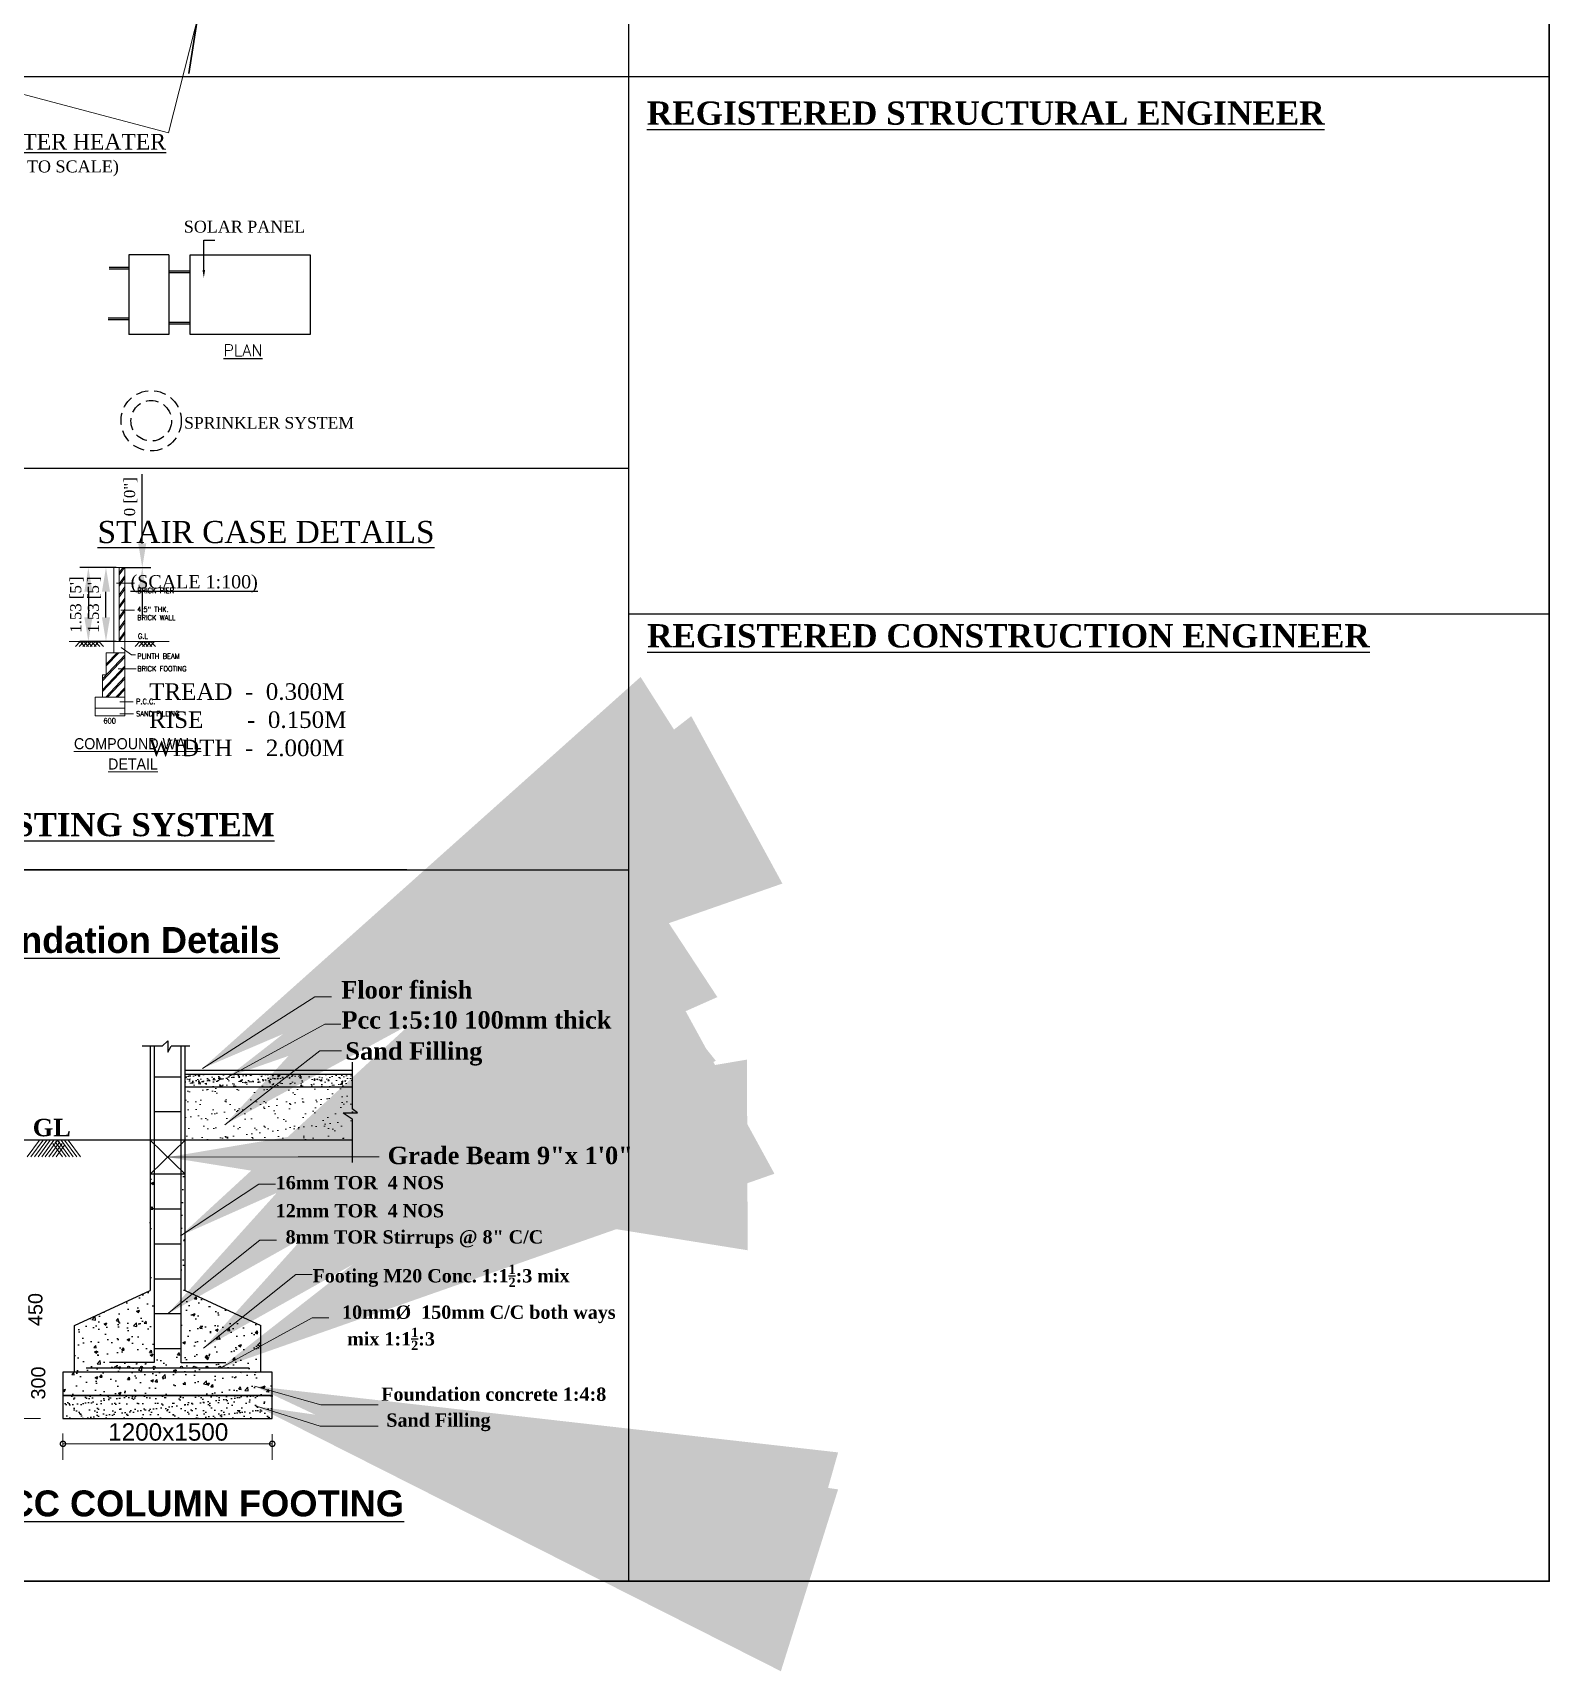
# Model space of a CAD drawing. Header units: metres. Extents: x 17422 to 45078, y -24482 to 1021.
# Drawn here: x 45046.48 to 45077.87, y -24482.3 to -24448.39 of the extents above; entities that cross this region are included whole.
import ezdxf

# ---------------------------------------------------------------- set-up
doc = ezdxf.new("R2010")
doc.units = ezdxf.units.M
doc.header["$MEASUREMENT"] = 0
doc.header["$PDMODE"] = 34
doc.linetypes.add('HIDDEN', pattern=[0.375, 0.25, -0.125])
for name, color, linetype in [('COMPOUNDWALL', 58, 'Continuous'), ('ROAD_WIDTH', 2, 'Continuous'), ('wall', 7, 'Continuous')]:
    doc.layers.add(name, color=color, linetype=linetype)
doc.layers.add('DIM', color=43, linetype='Continuous', lineweight=18)
doc.layers.add('TEXT', color=7, linetype='Continuous', lineweight=30)
doc.styles.add('plan', font='timesbd.ttf', dxfattribs={"height": 9})
doc.styles.add('plan9', font='times.ttf', dxfattribs={"height": 9})
doc.styles.add('ROMANC', font='romanc.shx')
doc.styles.add('ROMANS', font='times.ttf', dxfattribs={"height": 0.3})
doc.styles.get("Standard").update_dxf_attribs({"font": 'times.ttf', "height": 0.23})
doc.styles.add('STORE', font='times.ttf', dxfattribs={"height": 9})
doc.styles.add('style1', font='arial.ttf', dxfattribs={"height": 12})
doc.styles.add('style2', font='times.ttf', dxfattribs={"height": 7})
doc.styles.add('style4', font='times.ttf', dxfattribs={"height": 6})
doc.styles.add('T', font='ROMI____.pfb', dxfattribs={"width": 1.2, "height": 24})
doc.styles.add('T1', font='ROMANS.shx', dxfattribs={"width": 0.96, "height": 4})
doc.dimstyles.new('plan', dxfattribs={"dimtxt": 9, "dimasz": 12, "dimexe": 9.3675, "dimexo": 6.3125, "dimgap": 2.465, "dimtad": 1, "dimdec": 1, "dimzin": 1, "dimdsep": 46, "dimlunit": 4, "dimtxsty": 'plan', "dimblk": 'DOTSMALL', "dimcen": 0.09, "dimdle": 10.5, "dimadec": 0, "dimazin": 0, "dimtfac": 1, "dimtdec": 1, "dimtofl": 0, "dimtmove": 0, "dimatfit": 3, "dimfxl": 0, "dimtolj": 1, "dimtzin": 0, "dimlwd": 13, "dimlwe": 13, "dimarcsym": 0})
doc.dimstyles.get("Standard").update_dxf_attribs({"dimtxt": 0.23, "dimasz": 0.5, "dimexe": 0.18, "dimexo": 0.0625, "dimgap": 0.09, "dimtad": 1, "dimzin": 11, "dimdsep": 46, "dimtxsty": 'Standard', "dimcen": 2.5, "dimdle": 3, "dimclrd": 4, "dimclrt": 1, "dimadec": 0, "dimazin": 0, "dimtfac": 0.5, "dimtofl": 0, "dimtmove": 0, "dimatfit": 3, "dimfxl": 0, "dimarcsym": 0})
pattern_1 = [(50, (45190.46265, -24463.73138), (0.2878324, -0.02518207), [0.0300971, -0.3310678]), (355, (45190.46265, -24463.73138), (-0.0556801, 0.3018504), [0.02407766, -0.2648542]), (100.4514, (45190.48664, -24463.73348), (0.2321525, 0.27666814), [0.0255786, -0.2813643]), (46.1842, (45190.46265, -24463.65112), (0.4282777, -0.0664218), [0.0451456, -0.4966017]), (96.6356, (45190.49834, -24463.65665), (0.3750748, 0.3909079), [0.0383679, -0.4220464]), (351.1842, (45190.46265, -24463.6511), (0.3750745, 0.3909082), [0.0361165, -0.3972813]), (21, (45190.50278, -24463.67118), (0.23953538, -0.16156865), [0.0300971, -0.3310678]), (326, (45190.50278, -24463.67118), (0.09764105, 0.29099856), [0.02407766, -0.2648542]), (71.4514, (45190.52274, -24463.68465), (0.3371765, 0.12942964), [0.0255786, -0.2813643]), (37.5, (45190.46265, -24463.73138), (0.00487968, 0.133588396), [0, -0.26164386, 0, -0.26886716, 0, -0.26585745]), (7.5, (45190.46265, -24463.73138), (0.1055683, 0.15827516), [0, -0.15329441, 0, -0.25562445, 0, -0.1013268]), (327.5, (45190.37317, -24463.73138), (0.21421988, -0.00905114), [0, -0.10032357, 0, -0.31300953, 0, -0.41533957]), (317.5, (45190.33304, -24463.73138), (0.23402927, 0.04017156), [0, -0.13042064, 0, -0.20787043, 0, -0.2949513])]

# ---------------------------------------------------------------- blocks, each defined once
blk = doc.blocks.new('_DotSmall')
at = {"color": 0, "linetype": 'ByBlock', "const_width": 0.5}
blk.add_lwpolyline([(-0.0625, 0, 1), (0.0625, 0, 1)], format="xyb", close=True, dxfattribs=at)
blk = doc.blocks.new('*D127')
at = {"layer": 'COMPOUNDWALL', "color": 0, "lineweight": -2}
for p, q in [((45048.208, -24459.461), (45047.815, -24459.461)), ((45048.208, -24460.994), (45047.815, -24460.994))]:
    blk.add_line(p, q, dxfattribs=at)
at = {"layer": 'COMPOUNDWALL', "color": 4, "lineweight": -2}
blk.add_line((45047.995, -24460.494), (45047.995, -24459.961), dxfattribs=at)
at = {"layer": 'COMPOUNDWALL', "color": 4, "lineweight": 30}
for points in [[(45047.912, -24459.961), (45048.079, -24459.961), (45047.995, -24459.461)], [(45047.912, -24460.494), (45048.079, -24460.494), (45047.995, -24460.994)]]:
    blk.add_solid(points, dxfattribs=at)
at = {"layer": 'Defpoints', "color": 0, "lineweight": 30}
for p in [(45047.995, -24459.461), (45048.271, -24459.461), (45048.271, -24460.994)]:
    blk.add_point(p, dxfattribs=at)
at = {"layer": 'COMPOUNDWALL', "color": 1, "lineweight": 0, "insert": (45047.757, -24460.228), "char_height": 0.23, "attachment_point": 5, "rotation": 90}
blk.add_mtext("1.53 [5']", dxfattribs=at)
blk = doc.blocks.new('*D128')
at = {"layer": 'COMPOUNDWALL', "color": 0, "lineweight": -2}
for p, q in [((45048.208, -24459.461), (45047.451, -24459.461)), ((45048.208, -24460.994), (45047.451, -24460.994))]:
    blk.add_line(p, q, dxfattribs=at)
at = {"layer": 'COMPOUNDWALL', "color": 4, "lineweight": -2}
blk.add_line((45047.631, -24459.961), (45047.631, -24460.494), dxfattribs=at)
at = {"layer": 'COMPOUNDWALL', "color": 4, "lineweight": 30}
for points in [[(45047.548, -24459.961), (45047.714, -24459.961), (45047.631, -24459.461)], [(45047.548, -24460.494), (45047.714, -24460.494), (45047.631, -24460.994)]]:
    blk.add_solid(points, dxfattribs=at)
at = {"layer": 'Defpoints', "color": 0, "lineweight": 30}
for p in [(45048.271, -24459.461), (45047.631, -24460.994), (45048.271, -24460.994)]:
    blk.add_point(p, dxfattribs=at)
at = {"layer": 'COMPOUNDWALL', "color": 1, "lineweight": 0, "insert": (45047.392, -24460.228), "char_height": 0.23, "attachment_point": 5, "rotation": 90}
blk.add_mtext("1.53 [5']", dxfattribs=at)
blk = doc.blocks.new('*D129')
at = {"layer": 'COMPOUNDWALL', "color": 4, "lineweight": -2}
for p, q in [((45048.746, -24458.961), (45048.746, -24457.532)), ((45048.746, -24459.961), (45048.746, -24460.461))]:
    blk.add_line(p, q, dxfattribs=at)
at = {"layer": 'COMPOUNDWALL', "color": 0, "lineweight": -2}
blk.add_line((45048.333, -24459.461), (45048.926, -24459.461), dxfattribs=at)
blk.add_line((45048.333, -24459.461), (45048.926, -24459.461), dxfattribs=at)
at = {"layer": 'COMPOUNDWALL', "color": 4, "lineweight": 30}
for points in [[(45048.663, -24458.961), (45048.829, -24458.961), (45048.746, -24459.461)], [(45048.663, -24459.961), (45048.829, -24459.961), (45048.746, -24459.461)]]:
    blk.add_solid(points, dxfattribs=at)
at = {"layer": 'Defpoints', "color": 0, "lineweight": 30}
for p in [(45048.271, -24459.461), (45048.271, -24459.461), (45048.746, -24459.461)]:
    blk.add_point(p, dxfattribs=at)
at = {"layer": 'COMPOUNDWALL', "color": 1, "lineweight": 0, "insert": (45048.507, -24457.996), "char_height": 0.23, "attachment_point": 5, "rotation": 90}
blk.add_mtext('0 [0"]', dxfattribs=at)

msp = doc.modelspace()

# ---------------------------------------------------------------- hatches: boundary and pattern name
at = {"lineweight": 9}
h = msp.add_hatch(dxfattribs=at)
h.set_pattern_fill('AR-CONC', color=256, scale=0.040129, style=0)
h.set_pattern_definition(pattern_1)
h.paths.add_polyline_path([(45049.63324, -24469.94603), (45049.63324, -24470.20687), (45053.09121, -24470.20687), (45053.09121, -24469.94603)])
h = msp.add_hatch(dxfattribs=at)
h.set_pattern_fill('AR-CONC', color=256, scale=0.040129, style=0)
h.set_pattern_definition(pattern_1)
h.paths.add_polyline_path([(45051.66183, -24469.94603), (45049.63324, -24469.94603), (45049.63324, -24470.20687), (45051.66183, -24470.20687)])
h = msp.add_hatch()
h.set_pattern_fill('AR-CONC', color=256, scale=0.040129, style=0)
h.set_pattern_definition([(50, (45038.4884, -24480.41577), (0.2878324, -0.025182), [0.030097, -0.331068]), (355, (45038.4884, -24480.41577), (-0.05568, 0.3018504), [0.0240777, -0.264854]), (100.4514, (45038.51239, -24480.41787), (0.2321525, 0.276668), [0.0255786, -0.2813643]), (46.1842, (45038.4884, -24480.3355), (0.428278, -0.066422), [0.045146, -0.496602]), (96.6356, (45038.5241, -24480.34105), (0.375075, 0.390908), [0.038368, -0.422046]), (351.1842, (45038.4884, -24480.3355), (0.375074, 0.390908), [0.036116, -0.397281]), (21, (45038.52853, -24480.35558), (0.2395354, -0.1615687), [0.030097, -0.331068]), (326, (45038.52853, -24480.35558), (0.097641, 0.2909986), [0.0240777, -0.264854]), (71.4514, (45038.5485, -24480.36904), (0.3371765, 0.1294296), [0.0255786, -0.2813643]), (37.5, (45038.4884, -24480.41577), (0.0048797, 0.1335884), [0, -0.2616439, 0, -0.2688672, 0, -0.2658575]), (7.5, (45038.4884, -24480.41577), (0.1055683, 0.1582752), [0, -0.1532944, 0, -0.2556244, 0, -0.1013268]), (327.5, (45038.39891, -24480.41577), (0.2142199, -0.00905114), [0, -0.1003236, 0, -0.3130095, 0, -0.4153396]), (317.5, (45038.35878, -24480.41577), (0.2340293, 0.0401716), [0, -0.1304206, 0, -0.2078704, 0, -0.2949513])])
h.paths.add_polyline_path([(45049.63324, -24469.94603), (45049.63324, -24470.10655), (45051.66183, -24470.10655), (45051.66183, -24469.94603)])
h = msp.add_hatch(dxfattribs=at)
h.set_pattern_fill('AR-SAND', color=256, scale=0.200647, style=0)
h.set_pattern_definition([(37.5, (45190.46265, -24463.73138), (-0.01263944, 0.3866117), [0, -0.30498364, 0, -0.3411001, 0, -0.3260516]), (7.5, (45190.46265, -24463.7314), (0.3551006, 0.5662555), [0, -0.16453065, 0, -0.2748866, 0, -0.10533975]), (327.5, (45190.21586, -24463.73138), (0.6248436, 0.0011355), [0, -0.1003236, 0, -0.36116484, 0, -0.4715208]), (317.5, (45190.21586, -24463.7314), (0.6031707, 0.176103), [0, -0.0501618, 0, -0.2367636, 0, -0.2708736])])
h.paths.add_polyline_path([(45053.09121, -24471.31043), (45053.09121, -24470.86808), (45052.90577, -24470.74741), (45053.20333, -24470.74741), (45053.09121, -24470.66468), (45053.09121, -24470.4295), (45053.09121, -24470.20687), (45049.63324, -24470.20687), (45049.63324, -24471.31043)])
h = msp.add_hatch()
h.set_pattern_fill('AR-CONC', color=256, scale=0.080259, style=0)
h.set_pattern_definition([(50, (45740.82464, -24938.3519), (0.5756648, -0.05036414), [0.06019414, -0.66213554]), (355, (45740.82464, -24938.3519), (-0.11136023, 0.6037008), [0.0481553, -0.52970843]), (100.4514, (45740.8726, -24938.3561), (0.464305, 0.55333627), [0.05115715, -0.56272862]), (46.1842, (45740.82464, -24938.1914), (0.85655543, -0.13284366), [0.0902912, -0.9932033]), (96.6356, (45740.896, -24938.2025), (0.7501496, 0.7818158), [0.0767357, -0.8440928]), (351.1842, (45740.8246, -24938.1914), (0.750149, 0.7818164), [0.072233, -0.79456265]), (21, (45740.9049, -24938.23153), (0.47907076, -0.3231373), [0.06019414, -0.66213554]), (326, (45740.9049, -24938.2315), (0.1952821, 0.5819971), [0.0481553, -0.52970843]), (71.4514, (45740.9448, -24938.25845), (0.67435305, 0.25885928), [0.05115715, -0.56272862]), (37.5, (45740.82464, -24938.35191), (0.00975936, 0.26717679), [0, -0.52328773, 0, -0.53773432, 0, -0.5317149]), (7.5, (45740.82464, -24938.35191), (0.2111366, 0.31655032), [0, -0.30658882, 0, -0.5112489, 0, -0.2026536]), (327.5, (45740.64566, -24938.35191), (0.42843977, -0.01810228), [0, -0.20064713, 0, -0.62601906, 0, -0.83067914]), (317.5, (45740.5654, -24938.3519), (0.46805853, 0.08034311), [0, -0.26084127, 0, -0.41574086, 0, -0.58990257])])
h.paths.add_polyline_path([(45049.55298, -24475.63081), (45048.99117, -24475.63081), (45048.99117, -24472.01916), (45048.91091, -24472.01916), (45048.91091, -24474.42692), (45047.34586, -24475.14925), (45047.34586, -24476.11236), (45051.19828, -24476.11236), (45051.19828, -24475.14925), (45049.63324, -24474.42692), (45049.63324, -24472.01916), (45049.55298, -24472.01916)])
h = msp.add_hatch()
h.set_pattern_fill('AR-CONC', color=256, scale=0.080259, style=0)
h.set_pattern_definition([(50, (45288.0703, -24455.0588), (0.5756648, -0.0503641), [0.0601941, -0.6621355]), (355, (45288.0703, -24455.0588), (-0.1113602, 0.6037008), [0.0481553, -0.5297084]), (100.4514, (45288.1183, -24455.063), (0.464305, 0.5533363), [0.0511571, -0.5627286]), (46.1842, (45288.0703, -24454.8983), (0.8565554, -0.1328437), [0.0902912, -0.9932033]), (96.6356, (45288.1417, -24454.9094), (0.7501496, 0.7818158), [0.0767357, -0.8440928]), (351.1842, (45288.0703, -24454.8983), (0.750149, 0.7818164), [0.072233, -0.7945627]), (21, (45288.15056, -24454.93843), (0.4790708, -0.3231373), [0.0601941, -0.6621355]), (326, (45288.15056, -24454.9384), (0.1952821, 0.5819971), [0.0481553, -0.5297084]), (71.4514, (45288.1905, -24454.96535), (0.674353, 0.2588593), [0.0511571, -0.5627286]), (37.5, (45288.0703, -24455.05881), (0.00975936, 0.26717679), [0, -0.52328773, 0, -0.5377343, 0, -0.5317149]), (7.5, (45288.0703, -24455.05881), (0.2111366, 0.31655032), [0, -0.30658882, 0, -0.5112489, 0, -0.2026536]), (327.5, (45287.89133, -24455.05881), (0.42843977, -0.01810228), [0, -0.20064713, 0, -0.62601906, 0, -0.83067914]), (317.5, (45287.81107, -24455.0588), (0.46805853, 0.0803431), [0, -0.2608413, 0, -0.41574086, 0, -0.5899026])])
h.paths.add_polyline_path([(45051.43906, -24476.59391), (45051.43906, -24476.11236), (45047.10508, -24476.11236), (45047.10508, -24476.59391)])
h = msp.add_hatch(color=256)
h.paths.add_polyline_path([(45048.2201, -24476.00817, 1), (45048.17997, -24476.00817, 1)])
h.paths.add_polyline_path([(45048.48495, -24476.00817, 1), (45048.44482, -24476.00817, 1)])
h.paths.add_polyline_path([(45048.74981, -24476.00817, 1), (45048.70968, -24476.00817, 1)])
h.paths.add_polyline_path([(45049.01466, -24476.00817, 1), (45048.97453, -24476.00817, 1)])
h.paths.add_polyline_path([(45049.57647, -24476.00817, 1), (45049.53634, -24476.00817, 1)])
h.paths.add_polyline_path([(45049.84133, -24476.00817, 1), (45049.8012, -24476.00817, 1)])
h.paths.add_polyline_path([(45050.10618, -24476.00817, 1), (45050.06605, -24476.00817, 1)])
h.paths.add_polyline_path([(45050.37104, -24476.00817, 1), (45050.33091, -24476.00817, 1)])
h = msp.add_hatch()
h.set_pattern_fill('AR-SAND', color=256, scale=0.120388, style=0)
h.set_pattern_definition([(37.5, (45288.0703, -24455.05881), (-0.00758366, 0.231967), [0, -0.18299019, 0, -0.20466008, 0, -0.19563096]), (7.5, (45288.0703, -24455.0588), (0.21306037, 0.3397533), [0, -0.09871839, 0, -0.16493194, 0, -0.06320385]), (327.5, (45287.92223, -24455.05881), (0.37490618, 0.00068128), [0, -0.06019414, 0, -0.2166989, 0, -0.28291246]), (317.5, (45287.92223, -24455.0588), (0.3619024, 0.10566185), [0, -0.03009707, 0, -0.14205817, 0, -0.16252418])])
h.paths.add_polyline_path([(45051.43906, -24477.07547), (45051.43906, -24476.59391), (45047.10508, -24476.59391), (45047.10508, -24477.07547)])

# ---------------------------------------------------------------- linework, layer by layer
for p, q in [((45077.87284, -24380.85116), (45077.87284, -24480.4419)), ((45058.81637, -24480.4419), (45058.81637, -24386.25257)), ((45077.87284, -24449.30128), (45077.87284, -24474.83452)), ((45058.81637, -24457.41019), (45036.16627, -24457.41019)), ((45058.81637, -24460.41773), (45077.87284, -24460.41773)), ((44995.7421, -24465.72001), (45058.81637, -24465.72001)), ((45054.22547, -24465.72001), (45035.169, -24465.72001)), ((45049.1599, -24469.36691), (45048.74636, -24469.36691)), ((45048.91091, -24469.36691), (45048.91091, -24474.42692)), ((45048.99117, -24469.36691), (45048.99117, -24475.91171)), ((45049.27694, -24469.25782), (45049.1599, -24469.36691)), ((45049.27694, -24469.25782), (45049.27694, -24469.49157)), ((45049.27694, -24469.49157), (45049.34716, -24469.36691)), ((45049.72948, -24469.36691), (45049.34716, -24469.36691)), ((45049.55298, -24475.91974), (45049.55298, -24469.36691)), ((45049.63324, -24474.42692), (45049.63324, -24469.36691)), ((45053.09121, -24469.69903), (45053.09121, -24470.599)), ((45049.55298, -24470.00635), (45048.99117, -24470.00635)), ((45049.63324, -24469.86577), (45053.09121, -24469.86577)), ((45049.63324, -24469.94603), (45053.09121, -24469.94603)), ((45049.63324, -24470.20687), (45053.09121, -24470.20687)), ((45053.09121, -24470.4295), (45053.09121, -24470.66468)), ((45049.55298, -24470.72868), (45048.99117, -24470.72868)), ((45052.90577, -24470.74741), (45053.20333, -24470.74741)), ((45052.90577, -24470.74741), (45053.09121, -24470.86808)), ((45053.20333, -24470.74741), (45053.09121, -24470.66468)), ((45053.09121, -24470.86808), (45053.09121, -24471.77262)), ((45053.09121, -24471.31043), (45045.44565, -24471.31043)), ((45047.92591, -24471.31043), (45047.84565, -24471.31043)), ((45047.92591, -24471.31043), (45047.84565, -24471.31043)), ((45048.91091, -24471.31043), (45049.63324, -24472.01916)), ((45049.63324, -24471.31043), (45048.91091, -24472.01916)), ((45049.63324, -24472.01916), (45048.91091, -24472.01916)), ((45049.55298, -24472.74149), (45048.99117, -24472.74149)), ((45049.55298, -24472.74149), (45048.99117, -24472.74149)), ((45049.55298, -24473.46382), (45048.99117, -24473.46382)), ((45049.55298, -24474.18615), (45048.99117, -24474.18615)), ((45047.34586, -24475.14925), (45048.91091, -24474.42692)), ((45049.63324, -24474.42692), (45051.19828, -24475.14925)), ((45047.34586, -24476.11236), (45047.34586, -24475.14925)), ((45049.55298, -24474.90848), (45048.99117, -24474.90848)), ((45051.19828, -24476.11236), (45051.19828, -24475.14925)), ((45049.55298, -24475.63081), (45048.99117, -24475.63081)), ((45051.43906, -24476.11236), (45047.10508, -24476.11236)), ((45047.10508, -24476.11236), (45047.10508, -24476.59391)), ((45050.95751, -24476.0321), (45047.58664, -24476.0321)), ((45048.99117, -24475.91171), (45048.06819, -24475.91171)), ((45050.47595, -24475.91974), (45049.55298, -24475.91974)), ((45050.47595, -24475.91974), (45049.55298, -24475.91974)), ((45051.43906, -24476.59391), (45051.43906, -24476.11236)), ((45047.10508, -24476.59391), (45051.43906, -24476.59391)), ((45051.43906, -24476.59391), (45047.10508, -24476.59391)), ((45047.10508, -24476.59391), (45047.10508, -24477.07547)), ((45051.43906, -24477.07547), (45051.43906, -24476.59391)), ((45047.10508, -24477.07547), (45051.43906, -24477.07547))]:
    msp.add_line(p, q)
at = {"ltscale": 0.23}
msp.add_line((44995.7421, -24449.30128), (45077.87284, -24449.30128), dxfattribs=at)
at = {"lineweight": 25}
for p, q in [((45049.29491, -24452.98722, -3.18629), (45048.46871, -24452.98722, -3.18629)), ((45048.46871, -24452.98722, -3.18629), (45048.46871, -24454.63962, -3.18629)), ((45049.29491, -24452.98722, -3.18629), (45049.29491, -24454.63962, -3.18629)), ((45049.74036, -24452.98722, -3.18629), (45052.21896, -24452.98722, -3.18629)), ((45049.74036, -24454.63962, -3.18629), (45049.74036, -24452.98722, -3.18629)), ((45052.21896, -24452.98722, -3.18629), (45052.21896, -24454.63962, -3.18629)), ((45048.46871, -24453.25497, -3.18629), (45048.05933, -24453.25497, -3.18629)), ((45048.46871, -24453.28939, -3.18629), (45048.05933, -24453.28939, -3.18629)), ((45049.29491, -24453.31918, -3.18629), (45049.74036, -24453.31918, -3.18629)), ((45049.29491, -24453.3536, -3.18629), (45049.74036, -24453.3536, -3.18629)), ((45048.46871, -24454.29737, -3.18629), (45048.04043, -24454.29737, -3.18629)), ((45048.46871, -24454.33179, -3.18629), (45048.04043, -24454.33179, -3.18629)), ((45049.29491, -24454.38143, -3.18629), (45049.74036, -24454.38143, -3.18629)), ((45049.29491, -24454.41585, -3.18629), (45049.74036, -24454.41585, -3.18629)), ((45049.29491, -24454.63962, -3.18629), (45048.46871, -24454.63962, -3.18629)), ((45052.21896, -24454.63962, -3.18629), (45049.74036, -24454.63962, -3.18629))]:
    msp.add_line(p, q, dxfattribs=at)
at = {"lineweight": 9}
for p, q in [((45046.61898, -24471.31043), (45046.36643, -24471.65792)), ((45046.69339, -24471.31043), (45046.44084, -24471.65792)), ((45046.7678, -24471.31043), (45046.51525, -24471.65792)), ((45046.84222, -24471.31043), (45046.58967, -24471.65792)), ((45046.91663, -24471.31043), (45046.66408, -24471.65792)), ((45046.91663, -24471.31043), (45046.66408, -24471.65792)), ((45046.99104, -24471.31043), (45046.73849, -24471.65792)), ((45047.03973, -24471.34582), (45046.8129, -24471.65792)), ((45047.08843, -24471.38121), (45046.88732, -24471.65792)), ((45046.89366, -24471.38121), (45047.09476, -24471.65792)), ((45046.94235, -24471.34582), (45047.16918, -24471.65792)), ((45047.13712, -24471.4166), (45046.96173, -24471.65792)), ((45046.99104, -24471.31043), (45047.24359, -24471.65792)), ((45047.06545, -24471.31043), (45047.318, -24471.65792)), ((45047.06545, -24471.31043), (45047.318, -24471.65792)), ((45047.13987, -24471.31043), (45047.39242, -24471.65792)), ((45047.21428, -24471.31043), (45047.46683, -24471.65792)), ((45046.64161, -24477.07547), (45045.43784, -24477.07547)), ((45047.10508, -24477.38421), (45047.10508, -24477.92627)), ((45051.43724, -24477.39397), (45051.43724, -24477.92627)), ((45047.10508, -24477.5964), (45051.43724, -24477.5964))]:
    msp.add_line(p, q, dxfattribs=at)
at = {"lineweight": 30}
for points in [[(44995.7421, -24380.85116), (45077.87284, -24380.85116), (45077.87284, -24480.4419), (44995.7421, -24480.4419)], [(45077.87284, -24480.4419), (44995.7421, -24480.4419), (44995.7421, -24380.85116), (45077.87284, -24380.85116)]]:
    msp.add_lwpolyline(points, close=True, dxfattribs=at)
at = {"color": 6, "lineweight": 30}
msp.add_lwpolyline([(45051.07319, -24438.78062), (45050.746, -24442.88968), (45052.17065, -24443.72092), (45048.95061, -24443.00421), (45050.5216, -24444.01646), (45049.70753, -24449.2335)], dxfattribs=at)
at = {"lineweight": 25, "elevation": -3.18629}
msp.add_lwpolyline([(45050.02066, -24453.30293), (45050.02066, -24452.68329), (45050.2462, -24452.68329)], dxfattribs=at)
at = {"linetype": 'HIDDEN'}
for radius in [0.62422, 0.41984]:
    msp.add_circle((45048.93107, -24456.4243), radius, dxfattribs=at)
for centre in [(45048.20003, -24476.00817), (45048.46489, -24476.00817), (45048.72974, -24476.00817), (45048.9946, -24476.00817), (45049.55641, -24476.00817), (45049.82126, -24476.00817), (45050.08612, -24476.00817), (45050.35097, -24476.00817)]:
    msp.add_circle(centre, 0.02006)
at = {"lineweight": 25}
msp.add_solid([(45050.04749, -24453.30293, -3.18629), (45050.02066, -24453.46391, -3.18629), (45049.99383, -24453.30293, -3.18629)], dxfattribs=at)
at = {"layer": 'DIM', "lineweight": 0}
for p, q in [((45048.15584, -24459.46103), (45048.15584, -24460.99437)), ((45048.27084, -24459.46103), (45048.15584, -24459.46103)), ((45048.27084, -24459.61437), (45048.37649, -24459.46103)), ((45048.27084, -24459.56932), (45048.34545, -24459.46103)), ((45048.21563, -24459.78276), (45048.5861, -24459.78276)), ((45048.27084, -24459.79932), (45048.38584, -24459.63242)), ((45048.27084, -24459.84437), (45048.38584, -24459.67746)), ((45048.27084, -24460.02932), (45048.38584, -24459.86242)), ((45048.27084, -24460.07437), (45048.38584, -24459.90746)), ((45048.27084, -24460.25932), (45048.38584, -24460.09242)), ((45048.27084, -24460.30437), (45048.38584, -24460.13746)), ((45048.27084, -24460.48932), (45048.38584, -24460.32242)), ((45048.27084, -24460.53437), (45048.38584, -24460.36746)), ((45048.27084, -24460.71932), (45048.38584, -24460.55242)), ((45048.27084, -24460.76437), (45048.38584, -24460.59746)), ((45048.30384, -24460.34102), (45048.5861, -24460.34102)), ((45048.27084, -24460.94932), (45048.38584, -24460.78242)), ((45048.27084, -24460.99437), (45048.38584, -24460.82746)), ((45047.36472, -24461.09659), (45047.46188, -24460.99437)), ((45047.44138, -24461.09659), (45047.53855, -24460.99437)), ((45047.55905, -24461.09659), (45047.46188, -24460.99437)), ((45047.51805, -24461.09659), (45047.61522, -24460.99437)), ((45047.63572, -24461.09659), (45047.53855, -24460.99437)), ((45047.59472, -24461.09659), (45047.69188, -24460.99437)), ((45047.71239, -24461.09659), (45047.61522, -24460.99437)), ((45047.67138, -24461.09659), (45047.76855, -24460.99437)), ((45047.78905, -24461.09659), (45047.69188, -24460.99437)), ((45047.74805, -24461.09659), (45047.84522, -24460.99437)), ((45047.86572, -24461.09659), (45047.76855, -24460.99437)), ((45047.94239, -24461.09659), (45047.84522, -24460.99437)), ((45047.92584, -24461.76641), (45048.38584, -24461.27553)), ((45047.92584, -24461.80378), (45048.38584, -24461.3129)), ((45048.00251, -24461.49773), (45048.25867, -24461.22437)), ((45048.00251, -24461.46035), (45048.22365, -24461.22437)), ((45048.30816, -24461.11902), (45048.52681, -24461.26971)), ((45048.52681, -24461.26971), (45048.60975, -24461.26971)), ((45048.59929, -24461.09659), (45048.69646, -24460.99437)), ((45048.67596, -24461.09659), (45048.77313, -24460.99437)), ((45048.79363, -24461.09659), (45048.69646, -24460.99437)), ((45048.75263, -24461.09659), (45048.84979, -24460.99437)), ((45048.8703, -24461.09659), (45048.77313, -24460.99437)), ((45048.82929, -24461.09659), (45048.92646, -24460.99437)), ((45048.94696, -24461.09659), (45048.84979, -24460.99437)), ((45048.90596, -24461.09659), (45049.00313, -24460.99437)), ((45049.02363, -24461.09659), (45048.92646, -24460.99437)), ((45047.92584, -24461.99065), (45048.38584, -24461.49977)), ((45047.92584, -24462.02803), (45048.38584, -24461.53714)), ((45048.24784, -24461.55603), (45048.61729, -24461.55603)), ((45047.99193, -24462.14437), (45048.38584, -24461.72401)), ((45048.02695, -24462.14437), (45048.38584, -24461.76139)), ((45048.20207, -24462.14437), (45048.38584, -24461.94826)), ((45048.23709, -24462.14437), (45048.38584, -24461.98563)), ((45048.28554, -24462.24168), (45048.55697, -24462.24168)), ((45048.28554, -24462.49032), (45048.56451, -24462.49032))]:
    msp.add_line(p, q, dxfattribs=at)
at = {"layer": 'ROAD_WIDTH', "color": 1, "lineweight": 0}
msp.add_lwpolyline([(45005.01826, -24426.36816), (45003.10266, -24438.21428), (45049.28833, -24450.46372), (45052.24021, -24438.83245)], close=True, dxfattribs=at)
at = {"layer": 'wall', "lineweight": 0}
for p, q in [((45048.27084, -24459.46103), (45048.27084, -24460.99437)), ((45048.38584, -24459.46103), (45048.27084, -24459.46103)), ((45048.38584, -24460.99437), (45048.38584, -24459.46103)), ((45048.15584, -24460.99437), (45047.23584, -24460.99437)), ((45048.38584, -24461.22437), (45048.00251, -24461.22437)), ((45048.00251, -24461.22437), (45048.00251, -24461.68437)), ((45048.38584, -24460.99437), (45048.15584, -24460.99437)), ((45048.15584, -24460.99437), (45048.15584, -24461.22437)), ((45048.38584, -24461.22437), (45048.38584, -24460.99437)), ((45048.38584, -24460.99437), (45049.30584, -24460.99437)), ((45048.38584, -24461.68437), (45048.38584, -24461.22437)), ((45048.00251, -24461.68437), (45047.92584, -24461.68437)), ((45047.92584, -24461.68437), (45047.92584, -24462.14437)), ((45048.38584, -24462.14437), (45048.38584, -24461.68437)), ((45048.38584, -24462.14437), (45047.77251, -24462.14437)), ((45047.77251, -24462.14437), (45047.77251, -24462.5277)), ((45048.38584, -24462.5277), (45048.38584, -24462.14437)), ((45048.38584, -24462.37437), (45047.77251, -24462.37437)), ((45047.77251, -24462.5277), (45048.38584, -24462.5277))]:
    msp.add_line(p, q, dxfattribs=at)

# ---------------------------------------------------------------- block references
at = {"lineweight": 9, "xscale": 0.2199152267656685, "yscale": 0.2199152267656685, "zscale": 0.2199152267656685, "rotation": 180}
msp.add_blockref('_DotSmall', (45047.10508, -24477.5964), dxfattribs=at)
at = {"lineweight": 9, "xscale": 0.2199152267656685, "yscale": 0.2199152267656685, "zscale": 0.2199152267656685}
msp.add_blockref('_DotSmall', (45051.43724, -24477.5964), dxfattribs=at)

# ---------------------------------------------------------------- texts
for s, height, style, p in [('%%UPLAN', 0.241477, 'ROMANC', (45050.42745, -24455.08565, -3.18629)), ('TREAD  -  0.300M', 0.3426051, 'style2', (45048.88938, -24462.19926)), ('RISE       -  0.150M', 0.3426051, 'style2', (45048.88938, -24462.78097)), ('WIDTH  -  2.000M', 0.3426051, 'style2', (45048.88938, -24463.36489))]:
    msp.add_text(s, height=height, dxfattribs=dict(style=style)).set_placement(p)
at = {"ltscale": 0.23, "attachment_point": 1}
for s, insert, char_height, width in [('{\\fTimes New Roman|b1|i0|c0|p18;\\LREGISTERED STRUCTURAL ENGINEER}', (45059.19249, -24449.81485), 0.4817388, 20.1748291), ('{\\fTimes New Roman|b1|i0|c0|p18;\\LREGISTERED CONSTRUCTION ENGINEER}', (45059.19793, -24460.63238), 0.4817388, 20.1748291), ('{\\fArial|b1|i0|c0|p34;\\LFoundation Details}', (45044.84242, -24466.90091), 0.5368407, 24.2251966), ('{\\fArial|b1|i0|c0|p34;\\LRCC COLUMN FOOTING }', (45045.41756, -24478.56123), 0.5368407, 24.2251966)]:
    msp.add_mtext(s, dxfattribs=dict(at, insert=insert, char_height=char_height, width=width))
at = {"attachment_point": 1}
for s, insert, char_height, width, style in [('{\\fTimes New Roman|b0|i0|c0|p18;\\LSOLAR WATER HEATER}', (45043.7258, -24450.4863), 0.3236214, 11.8982847, 'ROMANC'), ('(NOT TO SCALE)', (45045.3686, -24451.03575), 0.2481098, 3.986291, 'ROMANS'), ('SOLAR PANEL', (45049.60724, -24452.28325, -3.18629), 0.2464054, 3.896372, 'ROMANS'), ('{\\fTimes New Roman|b0|i0|c0|p18;SPRINKLER SYSTEM}', (45049.61294, -24456.34545), 0.2414772, 21.2355765, 'ROMANC'), ('{\\L(SCALE 1:100)}', (45048.50475, -24459.61832), 0.2740841, 6.2430266, 'style2'), ('{\\fTimes New Roman|b1|i0|c0|p18;\\LRAINWATER HARVESTING SYSTEM}', (45038.74553, -24464.54377), 0.4773631, 15.3285589, 'STORE'), ('{\\fTimes New Roman|b1|i0|c0|p18;Floor finish}', (45052.86539, -24468.01967), 0.3611648, 8.1501146, 'style4'), ('Pcc 1:5:10 100mm thick', (45052.86872, -24468.64282), 0.3611648, 6.4653281, 'plan'), ('Sand Filling', (45052.95164, -24469.28608), 0.3611648, 3.8925544, 'plan'), ('GL', (45046.47929, -24470.87063), 0.361165, 0.8627827, 'plan'), ('Grade Beam 9"x 1\'0"', (45053.82655, -24471.44754), 0.3611648, 7.9651397, 'plan'), ('16mm TOR  4 NOS', (45051.50964, -24472.0531), 0.274894, 6.4924626, 'plan'), ('12mm TOR  4 NOS', (45051.50964, -24472.63531), 0.274894, 6.4924626, 'plan'), ('8mm TOR Stirrups @ 8" C/C', (45051.71325, -24473.177), 0.274894, 6.4924626, 'plan'), ('\\A1;Footing M20 Conc. 1:1{\\H0.7x;\\S1/2;}:3 mix', (45052.27066, -24473.88784), 0.274894, 6.4924626, 'plan'), ('\\A1;10mm%%C  150mm C/C both ways \\P mix 1:1{\\H0.7x;\\S1/2;}:3 ', (45052.88303, -24474.73497), 0.274894, 24.3048955, 'plan'), ('Foundation concrete 1:4:8', (45053.69269, -24476.43208), 0.274894, 6.4924626, 'plan'), ('Sand Filling', (45053.79914, -24476.96867), 0.274894, 6.4924626, 'plan')]:
    msp.add_mtext(s, dxfattribs=dict(at, insert=insert, char_height=char_height, width=width, style=style))
for s, insert, char_height, attachment_point, style in [('{\\fTimes New Roman|b0|i0|c0|p18;\\LSTAIR CASE DETAILS}', (45047.82061, -24458.49699), 0.4568068, 1, 'plan9'), ('1200x1500', (45049.28433, -24477.3539), 0.359735, 5, 'style1')]:
    msp.add_mtext(s, dxfattribs=dict(insert=insert, char_height=char_height, attachment_point=attachment_point, style=style))
at = {"lineweight": 9, "char_height": 0.29322, "attachment_point": 5, "rotation": 90, "style": 'style1'}
for s, insert, width in [('450', (45046.53542, -24474.81782), 0.4340301), ('300', (45046.59519, -24476.33827), 1.9845478)]:
    msp.add_mtext(s, dxfattribs=dict(at, insert=insert, width=width))
at = {"layer": 'DIM', "lineweight": 0, "style": 'T1', "width": 0.96}
for s, height, p in [('BRICK PIER', 0.104778, (45048.64139, -24459.98845)), ('4.5" THK.', 0.104778, (45048.64139, -24460.38103)), ('BRICK WALL', 0.104778, (45048.64139, -24460.55067)), ('G.L', 0.104778, (45048.65698, -24460.93385)), ('PLINTH BEAM', 0.1047778, (45048.64139, -24461.34743)), ('BRICK FOOTING', 0.1047778, (45048.64139, -24461.6077)), ('P.C.C.', 0.104778, (45048.61878, -24462.28558)), ('600', 0.104778, (45047.94323, -24462.6859)), ('SAND FILLING', 0.1047778, (45048.61878, -24462.53951))]:
    msp.add_text(s, height=height, dxfattribs=at).set_placement(p)
at = {"layer": 'TEXT', "color": 5, "lineweight": 0, "style": 'T', "width": 0.96}
for s, p in [('%%UCOMPOUND WALL%%U', (45047.33259, -24463.22162)), ('%%UDETAIL%%U', (45048.03854, -24463.64218))]:
    msp.add_text(s, height=0.2295684, dxfattribs=at).set_placement(p)

# ---------------------------------------------------------------- dimensions: what is measured, and where the dimension line sits
at = {"layer": 'COMPOUNDWALL', "color": 3, "lineweight": 0}
dim = msp.add_linear_dim(base=(45048.7461125699, -24459.4610321622), p1=(45048.2708391886, -24459.4610321622), p2=(45048.2708391886, -24459.4610321622), angle=90, dimstyle='Standard', override={"dimscale": 1}, dxfattribs=at)
dim.commit()
dim.dimension.update_dxf_attribs({"geometry": '*D129', "text_midpoint": (45048.507367076, -24457.9963493937)})
at = {"layer": 'COMPOUNDWALL', "color": 2, "lineweight": 0}
dim = msp.add_linear_dim(base=(45047.63094, -24460.99437), p1=(45048.27084, -24459.46103), p2=(45048.27084, -24460.99437), angle=90, dimstyle='Standard', override={"dimscale": 1}, dxfattribs=at)
dim.commit()
dim.dimension.update_dxf_attribs({"geometry": '*D128', "text_midpoint": (45047.39219, -24460.2277)})
at = {"layer": 'COMPOUNDWALL', "color": 1, "lineweight": 0}
dim = msp.add_linear_dim(base=(45047.99533, -24459.46103), p1=(45048.27084, -24460.99437), p2=(45048.27084, -24459.46103), angle=90, dimstyle='Standard', override={"dimscale": 1}, dxfattribs=at)
dim.commit()
dim.dimension.update_dxf_attribs({"geometry": '*D127', "text_midpoint": (45047.75658, -24460.2277)})

# ---------------------------------------------------------------- leaders
for points in [[(45049.99198, -24469.82694), (45052.3215, -24468.34661), (45052.66408, -24468.34661)], [(45050.45405, -24470.99204), (45052.42208, -24469.4661), (45052.86847, -24469.4661)], [(45050.51568, -24470.00727), (45052.52367, -24468.91401), (45052.85586, -24468.91401)], [(45049.53888, -24473.28878), (45051.16253, -24472.22262), (45051.5051, -24472.22262)], [(45049.27207, -24474.90848), (45051.18179, -24473.38194), (45051.52437, -24473.38194)], [(45050.01382, -24475.61932), (45051.92354, -24474.09278), (45052.26612, -24474.09278)], [(45050.35711, -24476.02985), (45052.26683, -24474.98632), (45052.6094, -24474.98632)], [(45049.27207, -24471.6648), (45051.9712, -24471.65429), (45053.64799, -24471.65429)], [(45051.06794, -24476.40252), (45052.44367, -24476.79214), (45053.63152, -24476.79214)], [(45051.1122, -24476.81964), (45052.42772, -24477.23357), (45053.63152, -24477.23357)]]:
    msp.add_leader(points, dimstyle='plan', override={"dimgap": 2.465, "dimtad": 0})

doc.saveas('drawing.dxf')
